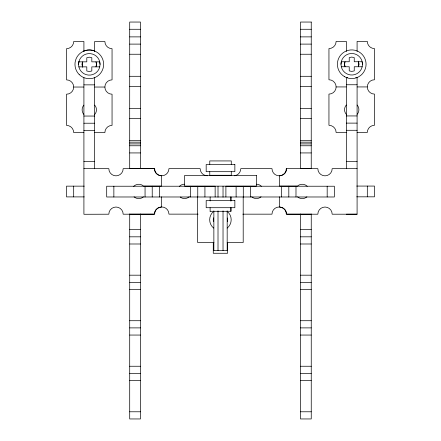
<?xml version="1.0" encoding="UTF-8"?>
<svg xmlns="http://www.w3.org/2000/svg" width="441" height="441" viewBox="0 0 441 441"><rect width="100%" height="100%" fill="white"/><g stroke="black" fill="none" stroke-linecap="round" stroke-linejoin="round"><path stroke-width="0.66" d="M78.553 64.353L78.917 61.569A10.755 10.755 0 0 1 99.699 61.569L100.063 64.353L99.699 67.137A10.755 10.755 0 0 1 78.917 67.137L78.553 64.353L78.917 61.569M340.981 64.248L341.345 61.464A10.755 10.755 0 0 1 362.127 61.464L362.491 64.248L362.127 67.032A10.755 10.755 0 0 1 341.345 67.032L340.981 64.248L341.345 61.464M82.654 61.845L82.136 64.353L82.654 66.861M95.962 66.861L96.48 64.353L95.962 61.845M345.083 61.74L344.564 64.248L345.083 66.756M358.39 66.756L358.908 64.248L358.39 61.74M94.666 114.462L95.454 113.464A7.172 7.172 0 0 0 95.537 106.292L94.666 105.123M357.089 114.357L357.877 113.359A7.172 7.172 0 0 0 357.965 106.187L357.089 105.019M133.629 186.427L135.1 185.275A7.172 7.172 0 0 1 142.272 185.187L143.441 186.063L161.527 186.063L161.527 175.843A7.172 7.172 0 0 1 154.356 168.671L123.166 168.671A7.172 7.172 0 0 1 115.994 175.843A7.172 7.172 0 0 1 108.828 168.671L83.911 168.671M143.424 196.818L142.421 197.607A7.172 7.172 0 0 1 135.249 197.689L134.081 196.818M179.415 186.367L180.887 185.209A7.172 7.172 0 0 1 184.459 184.206M189.211 196.752L188.208 197.54A7.172 7.172 0 0 1 181.036 197.629L180.259 197.044M261.044 196.774L260.047 197.562A7.172 7.172 0 0 1 252.875 197.651L251.706 196.774M306.903 196.818L305.9 197.607A7.172 7.172 0 0 1 298.728 197.689L297.559 196.818M129.704 29.277L140.459 29.277M300.486 29.277L311.247 29.277M129.704 36.879L140.459 36.879M300.486 36.879L311.247 36.879M129.704 44.106L140.459 44.106M300.486 44.106L311.247 44.106M129.704 54.243L140.459 54.243M300.486 54.243L311.247 54.243M341.345 61.74L349.228 61.74L349.228 57.595L351.736 57.076L354.244 57.595L354.244 61.74L362.127 61.74L362.491 64.248M78.917 61.845L86.8 61.845L86.8 57.699L89.308 57.181L91.816 57.699L91.816 61.845L99.699 61.845L100.063 64.353M341.312 66.756L349.228 66.756L349.228 70.902L351.736 71.42L354.244 70.902L354.244 66.756L362.16 66.756M78.884 66.861L86.8 66.861L86.8 71.007L89.308 71.525L91.816 71.007L91.816 66.861L99.732 66.861M129.704 76.299L140.459 76.299M300.486 76.299L311.247 76.299M347.679 77.583L346.334 77.583L346.334 168.671M355.749 77.583L357.089 77.583L357.089 214.205L332.172 214.205A7.172 7.172 0 0 0 325.006 207.033A7.172 7.172 0 0 0 317.834 214.205L286.644 214.205A7.172 7.172 0 0 0 279.473 207.033L279.473 196.818M346.334 84.755L357.089 84.755M83.911 84.859L94.666 84.859M129.704 86.442L140.459 86.442M300.486 86.442L311.247 86.442M346.334 51.459L346.334 41.399L336.119 41.399A7.172 7.172 0 0 1 328.947 48.571L328.947 79.76A7.172 7.172 0 0 1 336.119 86.932L346.29 86.932M357.138 86.932L367.309 86.932A7.172 7.172 0 0 0 374.481 94.098L374.481 125.294A7.172 7.172 0 0 0 367.309 132.46L357.089 132.46M83.911 132.565L73.691 132.565A7.172 7.172 0 0 0 66.519 125.398L66.519 94.209A7.172 7.172 0 0 0 73.691 87.037L83.862 87.037M94.71 87.037L104.881 87.037A7.172 7.172 0 0 1 112.053 79.865L112.053 48.675A7.172 7.172 0 0 1 104.881 41.504L94.666 41.504L94.666 51.553M129.704 108.497L140.459 108.497M300.486 108.497L311.247 108.497M346.334 115.944L357.089 115.944M83.911 116.049L94.666 116.049M129.704 118.635L140.459 118.635M300.486 118.635L311.247 118.635M346.334 123.116L357.089 123.116M83.911 123.221L94.666 123.221M346.334 130.288L357.089 130.288M83.911 130.393L94.666 130.393M346.334 132.46L336.119 132.46A7.172 7.172 0 0 0 328.947 125.294L328.947 94.098A7.172 7.172 0 0 0 336.119 86.932M94.666 132.565L104.881 132.565A7.172 7.172 0 0 1 112.053 125.398L112.053 94.209A7.172 7.172 0 0 1 104.881 87.037M129.704 140.69L140.459 140.69M300.486 140.69L311.247 140.69M129.704 142.178L140.459 142.178M300.486 142.178L311.247 142.178M129.704 143.904L140.459 143.904M300.486 143.904L311.247 143.904M129.704 145.762L140.459 145.762M300.486 145.762L311.247 145.762M129.704 152.933L140.459 152.933M300.486 152.933L311.247 152.933M346.334 161.478L357.089 161.478M83.911 161.582L94.666 161.582M357.089 168.649L332.172 168.671A7.172 7.172 0 0 1 325.006 175.843A7.172 7.172 0 0 1 317.834 168.671L286.319 168.633A7.172 7.172 0 0 1 279.147 175.805A7.172 7.172 0 0 1 271.981 168.633L240.786 168.633A7.172 7.172 0 0 1 234.243 175.777M356.719 186.074L374.481 186.074L374.481 196.829L356.719 196.829M84.281 186.146L66.519 186.146L66.519 196.901L84.281 196.901M210.098 211.289L230.946 211.289L230.946 207.705M129.698 214.139L154.615 214.139A7.172 7.172 0 0 1 161.781 206.967A7.172 7.172 0 0 1 168.953 214.139L198.108 214.139M242.82 214.166L271.981 214.166A7.172 7.172 0 0 1 279.147 206.994A7.172 7.172 0 0 1 286.319 214.166L311.236 214.166M357.089 214.177L346.334 214.205M129.704 229.656L140.459 229.656M300.486 229.656L311.247 229.656M129.704 236.823L140.459 236.823M300.486 236.823L311.247 236.823M213.979 242.517L197.667 242.517L197.667 196.984M227.198 242.517L243.2 242.517L243.2 196.984M129.704 243.994L140.459 243.994M300.486 243.994L311.247 243.994M213.35 250.56L227.688 250.56M129.704 275.184L140.459 275.184M300.486 275.184L311.247 275.184M129.704 282.356L140.459 282.356M300.486 282.356L311.247 282.356M129.704 289.528L140.459 289.528M300.486 289.528L311.247 289.528M129.704 320.717L140.459 320.717M300.486 320.717L311.247 320.717M129.704 327.889L140.459 327.889M300.486 327.889L311.247 327.889M129.704 335.055L140.459 335.055M300.486 335.055L311.247 335.055M129.704 366.25L140.459 366.25M300.486 366.25L311.247 366.25M129.704 373.417L140.459 373.417M300.486 373.417L311.247 373.417M129.704 380.589L140.459 380.589M300.486 380.589L311.247 380.589M129.704 411.778L140.459 411.778M300.486 411.778L311.247 411.778M307.245 186.306L305.751 185.187A7.172 7.172 0 0 0 298.579 185.275L297.576 186.063L279.473 186.063L279.473 175.843A7.172 7.172 0 0 0 286.644 168.671M261.392 186.267L259.892 185.148A7.172 7.172 0 0 0 256.298 184.228M346.334 114.373L345.463 113.205A7.172 7.172 0 0 1 346.279 105.019M83.911 114.478L83.035 113.309A7.172 7.172 0 0 1 83.851 105.123M367.309 186.074L367.309 196.829M357.089 51.448L357.089 41.399L367.309 41.399A7.172 7.172 0 0 0 374.481 48.571L374.481 79.76A7.172 7.172 0 0 0 367.309 86.932M327.178 186.229L327.178 196.984M311.247 213.973L311.247 418.95L300.486 418.95L300.486 213.973M295.988 186.229L295.988 196.984M288.816 186.229L288.816 196.984M281.65 186.229L281.65 196.984M250.455 186.229L250.455 196.984M243.289 186.229L243.289 196.984M236.117 186.229L236.117 196.984M231.277 164.515L231.277 160.932L209.767 160.932L209.767 164.515M231.277 171.687L231.277 175.27L209.767 175.27L209.767 171.687M230.946 196.951L230.946 200.986M230.908 196.951L230.908 200.986M230.908 207.705L230.908 211.289M227.606 242.517L227.584 253.272L213.262 253.272L213.284 242.517M227.176 210.859L227.176 250.56M225.897 196.984L225.897 186.229L334.35 186.229L334.35 196.984L106.694 196.984L106.694 186.229L215.142 186.229L215.142 196.984M223.03 186.223L223.03 197.171M223.03 210.859L223.03 250.56M218.008 186.223L218.008 197.171M218.008 210.859L218.008 250.56M213.863 210.859L213.863 250.56M210.131 196.951L210.131 200.986M210.098 207.705L210.131 211.289M204.927 186.229L204.927 196.984M197.755 186.229L197.755 196.984M190.584 186.229L190.584 196.984M161.527 196.818L161.527 207.033A7.172 7.172 0 0 0 154.356 214.205L123.166 214.205A7.172 7.172 0 0 0 115.994 207.033A7.172 7.172 0 0 0 108.828 214.205L83.911 214.282L83.911 77.688M159.394 186.229L159.394 196.984M152.222 186.229L152.222 196.984M145.056 186.229L145.056 196.984M140.453 168.633L140.459 22.05L129.704 22.05L129.698 168.633L154.615 168.605A7.172 7.172 0 0 0 161.781 175.777A7.172 7.172 0 0 0 168.953 168.605L200.142 168.605A7.172 7.172 0 0 0 207.314 175.777M140.459 213.973L140.459 418.95L129.704 418.95L129.704 213.973M113.861 186.229L113.861 196.984M94.666 77.688L94.666 168.754M83.911 51.564L83.911 41.504L73.691 41.504A7.172 7.172 0 0 1 66.519 48.675L66.519 79.865A7.172 7.172 0 0 1 73.691 87.037M73.691 186.146L73.691 196.901M83.244 51.255A14.338 14.338 0 0 1 94.798 51.002M96.232 62.501A7.172 7.172 0 0 1 96.188 66.211M82.754 67.225A7.172 7.172 0 0 1 82.384 62.33M358.246 61.211A7.172 7.172 0 0 1 358.616 66.106M344.768 65.935A7.172 7.172 0 0 1 344.812 62.225M227.38 217.975A7.172 7.172 0 0 1 227.335 221.685M213.488 221.525A7.172 7.172 0 0 1 213.532 217.81M227.203 211.393A10.755 10.755 0 0 1 227.203 228.107M213.665 228.107A10.755 10.755 0 0 1 213.665 211.393M311.247 22.05L300.486 22.05L300.481 168.633L311.236 168.605L311.247 22.05M234.86 164.515L206.179 164.515L206.179 171.687L234.86 171.687L234.86 164.515M256.37 175.397L184.669 175.397L184.669 186.152L256.37 186.152L256.37 175.397M234.86 200.534L206.179 200.534L206.179 207.705L234.86 207.705L234.86 200.534M79.171 74.496A14.338 14.338 0 0 0 103.161 68.063A14.338 14.338 0 0 0 85.598 50.5A14.338 14.338 0 0 0 79.171 74.496M344.564 76.668A14.338 14.338 0 0 0 366.074 64.248A14.338 14.338 0 0 0 344.564 51.829A14.338 14.338 0 0 0 344.564 76.668"/></g></svg>
